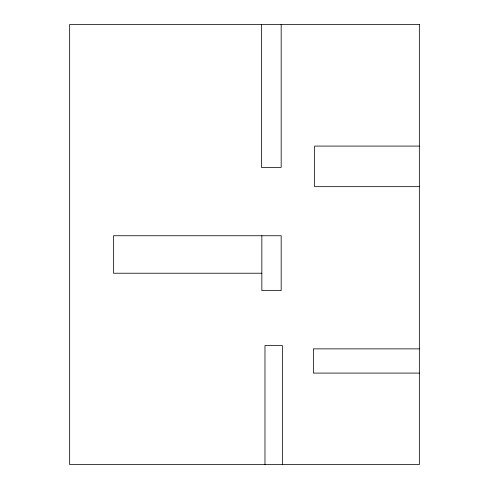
<?xml version="1.0" encoding="UTF-8"?>
<svg xmlns="http://www.w3.org/2000/svg" width="489" height="489" viewBox="0 0 489 489"><rect width="100%" height="100%" fill="white"/><g stroke="black" fill="none" stroke-linecap="round" stroke-linejoin="round"><path stroke-width="0.73" d="M419.342 146.089L314.629 146.089L314.629 186.664L419.342 186.664M261.847 273.223L113.472 273.223L113.472 235.741L281.169 235.741L281.169 290.613L261.847 290.613L261.847 235.741M419.342 348.871L313.363 348.871L313.363 373.089L419.342 373.089M282.367 464.55L282.367 345.54L264.977 345.54L264.977 464.55M281.169 24.45L281.169 167.415L261.462 167.415L261.462 24.45M419.342 24.45L69.658 24.45L69.658 464.55L419.342 464.55L419.342 24.45"/></g></svg>
